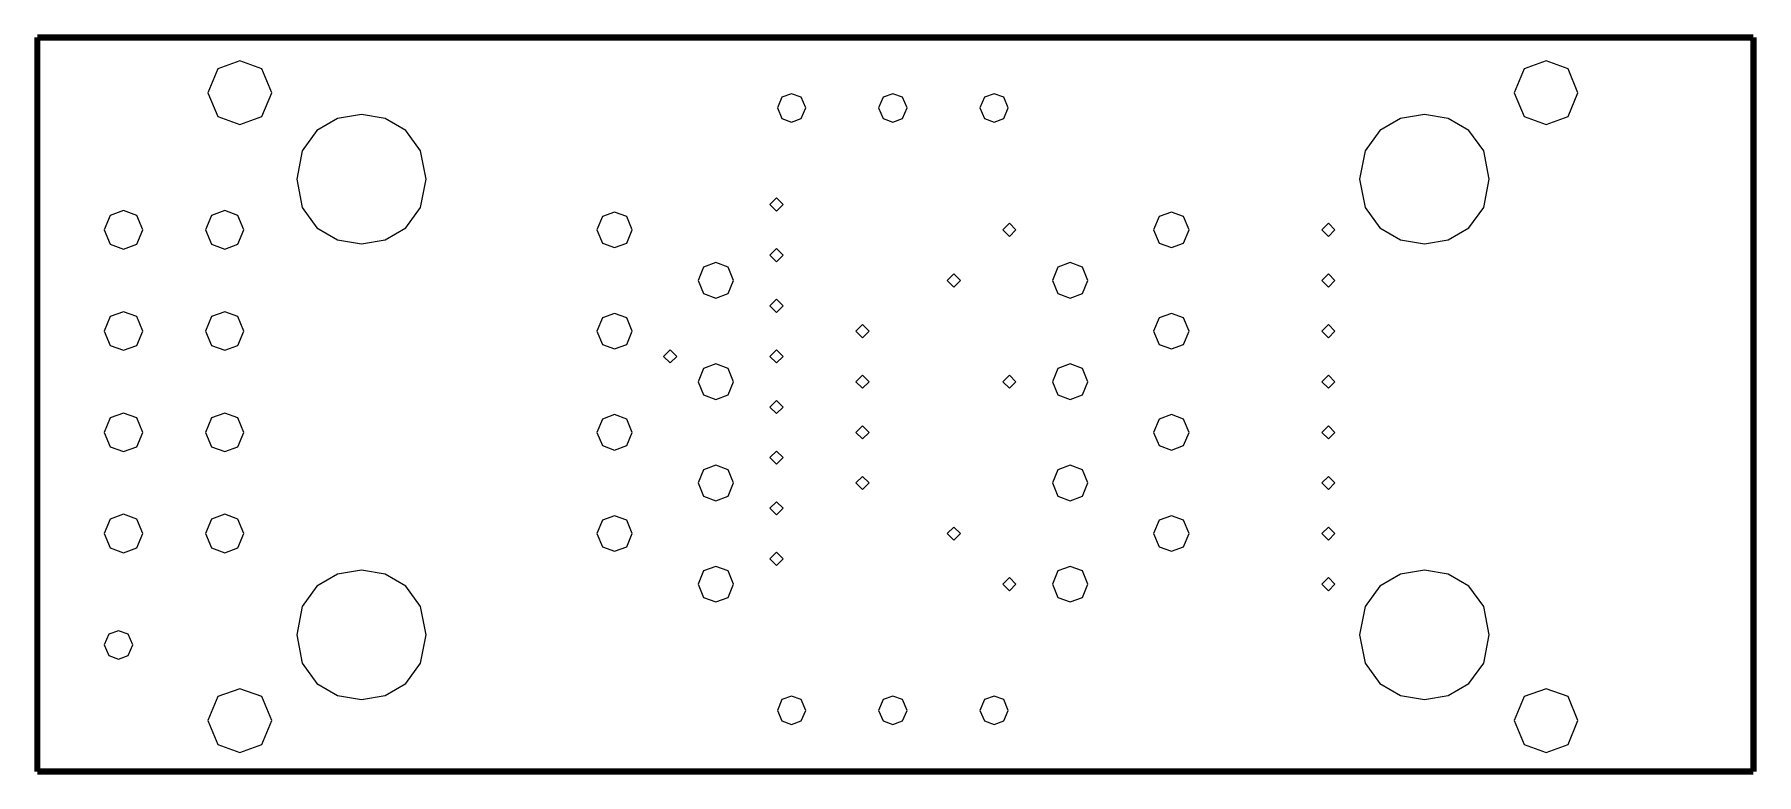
# Model space of a CAD drawing. Extents: x 0.04 to 1.74, y 0.04 to 0.77.
import ezdxf

# ---------------------------------------------------------------- set-up
doc = ezdxf.new("R2010")
doc.units = 0
doc.layers.get('0').update_dxf_attribs({"linetype": 'CONTINUOUS'})

msp = doc.modelspace()

# ---------------------------------------------------------------- linework, layer by layer
at = {"color": 13, "const_width": 0.006}
for points in [[(1.7338, 0.7633), (0.0388, 0.7633)], [(0.0388, 0.7633), (0.0388, 0.0383)], [(1.7338, 0.0383), (1.7338, 0.7633)], [(0.0388, 0.0383), (1.7338, 0.0383)]]:
    msp.add_lwpolyline(points, dxfattribs=at)
at = {"color": 173}
for points in [[(0.2702, 0.7087), (0.2604, 0.7324), (0.2387, 0.7402), (0.2171, 0.7324), (0.2072, 0.7087), (0.2171, 0.6851), (0.2387, 0.6772), (0.2604, 0.6851), (0.2702, 0.7087)], [(1.5604, 0.7087), (1.5506, 0.7324), (1.5289, 0.7402), (1.5073, 0.7324), (1.4974, 0.7087), (1.5073, 0.6851), (1.5289, 0.6772), (1.5506, 0.6851), (1.5604, 0.7087)], [(0.7977, 0.6937), (0.7933, 0.7043), (0.7837, 0.7077), (0.7741, 0.7043), (0.7697, 0.6937), (0.7741, 0.6832), (0.7837, 0.6797), (0.7933, 0.6832), (0.7977, 0.6937)], [(0.8977, 0.6937), (0.8933, 0.7043), (0.8837, 0.7077), (0.8741, 0.7043), (0.8697, 0.6937), (0.8741, 0.6832), (0.8837, 0.6797), (0.8933, 0.6832), (0.8977, 0.6937)], [(0.9977, 0.6937), (0.9933, 0.7043), (0.9837, 0.7077), (0.9741, 0.7043), (0.9697, 0.6937), (0.9741, 0.6832), (0.9837, 0.6797), (0.9933, 0.6832), (0.9977, 0.6937)], [(0.4229, 0.6233), (0.4173, 0.6514), (0.4028, 0.6713), (0.3823, 0.6834), (0.3588, 0.6873), (0.3353, 0.6834), (0.3148, 0.6713), (0.3003, 0.6514), (0.2949, 0.6233), (0.3003, 0.5953), (0.3148, 0.5754), (0.3353, 0.5633), (0.3588, 0.5594), (0.3823, 0.5633), (0.4028, 0.5754), (0.4173, 0.5953), (0.4229, 0.6233)], [(1.4728, 0.6233), (1.4673, 0.6514), (1.4528, 0.6713), (1.4323, 0.6834), (1.4088, 0.6873), (1.3853, 0.6834), (1.3648, 0.6713), (1.3503, 0.6514), (1.3448, 0.6233), (1.3503, 0.5953), (1.3648, 0.5754), (1.3853, 0.5633), (1.4088, 0.5594), (1.4323, 0.5633), (1.4528, 0.5754), (1.4673, 0.5953), (1.4728, 0.6233)], [(0.7753, 0.5983), (0.7688, 0.6048), (0.7623, 0.5983), (0.7688, 0.5918), (0.7753, 0.5983)], [(0.1429, 0.5733), (0.1369, 0.5876), (0.1238, 0.5923), (0.1107, 0.5876), (0.1048, 0.5733), (0.1107, 0.5591), (0.1238, 0.5543), (0.1369, 0.5591), (0.1429, 0.5733)], [(0.2428, 0.5733), (0.2369, 0.5876), (0.2238, 0.5923), (0.2108, 0.5876), (0.2049, 0.5733), (0.2108, 0.5591), (0.2238, 0.5543), (0.2369, 0.5591), (0.2428, 0.5733)], [(0.6264, 0.5733), (0.6209, 0.5864), (0.6088, 0.5908), (0.5968, 0.5864), (0.5914, 0.5733), (0.5968, 0.5602), (0.6088, 0.5558), (0.6209, 0.5602), (0.6264, 0.5733)], [(1.0053, 0.5733), (0.9988, 0.5798), (0.9923, 0.5733), (0.9988, 0.5668), (1.0053, 0.5733)], [(1.1763, 0.5733), (1.1708, 0.5864), (1.1588, 0.5908), (1.1468, 0.5864), (1.1413, 0.5733), (1.1468, 0.5602), (1.1588, 0.5558), (1.1708, 0.5602), (1.1763, 0.5733)], [(1.3204, 0.5733), (1.3139, 0.5798), (1.3074, 0.5733), (1.3139, 0.5668), (1.3204, 0.5733)], [(0.7753, 0.5483), (0.7688, 0.5548), (0.7623, 0.5483), (0.7688, 0.5418), (0.7753, 0.5483)], [(0.7263, 0.5233), (0.7209, 0.5365), (0.7088, 0.5409), (0.6968, 0.5365), (0.6914, 0.5233), (0.6968, 0.5103), (0.7088, 0.5059), (0.7209, 0.5103), (0.7263, 0.5233)], [(0.9504, 0.5233), (0.9438, 0.5298), (0.9373, 0.5233), (0.9438, 0.5168), (0.9504, 0.5233)], [(1.0763, 0.5233), (1.0709, 0.5365), (1.0588, 0.5409), (1.0468, 0.5365), (1.0413, 0.5233), (1.0468, 0.5103), (1.0588, 0.5059), (1.0709, 0.5103), (1.0763, 0.5233)], [(1.3204, 0.5233), (1.3139, 0.5298), (1.3074, 0.5233), (1.3139, 0.5168), (1.3204, 0.5233)], [(0.7753, 0.4983), (0.7688, 0.5048), (0.7623, 0.4983), (0.7688, 0.4918), (0.7753, 0.4983)], [(0.1429, 0.4733), (0.1369, 0.4876), (0.1238, 0.4924), (0.1107, 0.4876), (0.1048, 0.4733), (0.1107, 0.4591), (0.1238, 0.4543), (0.1369, 0.4591), (0.1429, 0.4733)], [(0.2428, 0.4733), (0.2369, 0.4876), (0.2238, 0.4924), (0.2108, 0.4876), (0.2049, 0.4733), (0.2108, 0.4591), (0.2238, 0.4543), (0.2369, 0.4591), (0.2428, 0.4733)], [(0.6264, 0.4733), (0.6209, 0.4864), (0.6088, 0.4908), (0.5968, 0.4864), (0.5914, 0.4733), (0.5968, 0.4602), (0.6088, 0.4558), (0.6209, 0.4602), (0.6264, 0.4733)], [(0.8604, 0.4733), (0.8538, 0.4798), (0.8473, 0.4733), (0.8538, 0.4668), (0.8604, 0.4733)], [(1.1763, 0.4733), (1.1708, 0.4864), (1.1588, 0.4908), (1.1468, 0.4864), (1.1413, 0.4733), (1.1468, 0.4602), (1.1588, 0.4558), (1.1708, 0.4602), (1.1763, 0.4733)], [(1.3204, 0.4733), (1.3139, 0.4798), (1.3074, 0.4733), (1.3139, 0.4668), (1.3204, 0.4733)], [(0.6704, 0.4483), (0.6638, 0.4548), (0.6573, 0.4483), (0.6638, 0.4418), (0.6704, 0.4483)], [(0.7753, 0.4483), (0.7688, 0.4548), (0.7623, 0.4483), (0.7688, 0.4418), (0.7753, 0.4483)], [(0.7263, 0.4233), (0.7209, 0.4365), (0.7088, 0.4409), (0.6968, 0.4365), (0.6914, 0.4233), (0.6968, 0.4102), (0.7088, 0.4058), (0.7209, 0.4102), (0.7263, 0.4233)], [(0.8604, 0.4233), (0.8538, 0.4298), (0.8473, 0.4233), (0.8538, 0.4168), (0.8604, 0.4233)], [(1.0053, 0.4233), (0.9988, 0.4298), (0.9923, 0.4233), (0.9988, 0.4168), (1.0053, 0.4233)], [(1.0763, 0.4233), (1.0709, 0.4365), (1.0588, 0.4409), (1.0468, 0.4365), (1.0413, 0.4233), (1.0468, 0.4102), (1.0588, 0.4058), (1.0709, 0.4102), (1.0763, 0.4233)], [(1.3204, 0.4233), (1.3139, 0.4298), (1.3074, 0.4233), (1.3139, 0.4168), (1.3204, 0.4233)], [(0.1429, 0.3733), (0.1369, 0.3876), (0.1238, 0.3924), (0.1107, 0.3876), (0.1048, 0.3733), (0.1107, 0.3591), (0.1238, 0.3543), (0.1369, 0.3591), (0.1429, 0.3733)], [(0.2428, 0.3733), (0.2369, 0.3876), (0.2238, 0.3924), (0.2108, 0.3876), (0.2049, 0.3733), (0.2108, 0.3591), (0.2238, 0.3543), (0.2369, 0.3591), (0.2428, 0.3733)], [(0.7753, 0.3983), (0.7688, 0.4048), (0.7623, 0.3983), (0.7688, 0.3918), (0.7753, 0.3983)], [(0.6264, 0.3733), (0.6209, 0.3864), (0.6088, 0.3908), (0.5968, 0.3864), (0.5914, 0.3733), (0.5968, 0.3602), (0.6088, 0.3558), (0.6209, 0.3602), (0.6264, 0.3733)], [(0.8604, 0.3733), (0.8538, 0.3798), (0.8473, 0.3733), (0.8538, 0.3668), (0.8604, 0.3733)], [(1.1763, 0.3733), (1.1708, 0.3864), (1.1588, 0.3908), (1.1468, 0.3864), (1.1413, 0.3733), (1.1468, 0.3602), (1.1588, 0.3558), (1.1708, 0.3602), (1.1763, 0.3733)], [(1.3204, 0.3733), (1.3139, 0.3798), (1.3074, 0.3733), (1.3139, 0.3668), (1.3204, 0.3733)], [(0.7263, 0.3233), (0.7209, 0.3364), (0.7088, 0.3408), (0.6968, 0.3364), (0.6914, 0.3233), (0.6968, 0.3102), (0.7088, 0.3058), (0.7209, 0.3102), (0.7263, 0.3233)], [(0.7753, 0.3483), (0.7688, 0.3548), (0.7623, 0.3483), (0.7688, 0.3418), (0.7753, 0.3483)], [(1.0763, 0.3233), (1.0709, 0.3364), (1.0588, 0.3408), (1.0468, 0.3364), (1.0413, 0.3233), (1.0468, 0.3102), (1.0588, 0.3058), (1.0709, 0.3102), (1.0763, 0.3233)], [(0.8604, 0.3233), (0.8538, 0.3298), (0.8473, 0.3233), (0.8538, 0.3168), (0.8604, 0.3233)], [(1.3204, 0.3233), (1.3139, 0.3298), (1.3074, 0.3233), (1.3139, 0.3168), (1.3204, 0.3233)], [(0.1429, 0.2733), (0.1369, 0.2876), (0.1238, 0.2924), (0.1107, 0.2876), (0.1048, 0.2733), (0.1107, 0.2591), (0.1238, 0.2543), (0.1369, 0.2591), (0.1429, 0.2733)], [(0.2428, 0.2733), (0.2369, 0.2876), (0.2238, 0.2924), (0.2108, 0.2876), (0.2049, 0.2733), (0.2108, 0.2591), (0.2238, 0.2543), (0.2369, 0.2591), (0.2428, 0.2733)], [(0.6264, 0.2733), (0.6209, 0.2865), (0.6088, 0.2909), (0.5968, 0.2865), (0.5914, 0.2733), (0.5968, 0.2603), (0.6088, 0.2559), (0.6209, 0.2603), (0.6264, 0.2733)], [(0.7753, 0.2983), (0.7688, 0.3048), (0.7623, 0.2983), (0.7688, 0.2918), (0.7753, 0.2983)], [(1.1763, 0.2733), (1.1708, 0.2865), (1.1588, 0.2909), (1.1468, 0.2865), (1.1413, 0.2733), (1.1468, 0.2603), (1.1588, 0.2559), (1.1708, 0.2603), (1.1763, 0.2733)], [(0.9504, 0.2733), (0.9438, 0.2798), (0.9373, 0.2733), (0.9438, 0.2668), (0.9504, 0.2733)], [(1.3204, 0.2733), (1.3139, 0.2798), (1.3074, 0.2733), (1.3139, 0.2668), (1.3204, 0.2733)], [(0.7263, 0.2233), (0.7209, 0.2364), (0.7088, 0.2408), (0.6968, 0.2364), (0.6914, 0.2233), (0.6968, 0.2102), (0.7088, 0.2058), (0.7209, 0.2102), (0.7263, 0.2233)], [(0.7753, 0.2483), (0.7688, 0.2548), (0.7623, 0.2483), (0.7688, 0.2418), (0.7753, 0.2483)], [(1.0763, 0.2233), (1.0709, 0.2364), (1.0588, 0.2408), (1.0468, 0.2364), (1.0413, 0.2233), (1.0468, 0.2102), (1.0588, 0.2058), (1.0709, 0.2102), (1.0763, 0.2233)], [(0.4229, 0.1733), (0.4173, 0.2013), (0.4028, 0.2213), (0.3823, 0.2333), (0.3588, 0.2373), (0.3353, 0.2333), (0.3148, 0.2213), (0.3003, 0.2013), (0.2949, 0.1733), (0.3003, 0.1453), (0.3148, 0.1253), (0.3353, 0.1133), (0.3588, 0.1093), (0.3823, 0.1133), (0.4028, 0.1253), (0.4173, 0.1453), (0.4229, 0.1733)], [(1.0053, 0.2233), (0.9988, 0.2298), (0.9923, 0.2233), (0.9988, 0.2168), (1.0053, 0.2233)], [(1.3204, 0.2233), (1.3139, 0.2298), (1.3074, 0.2233), (1.3139, 0.2168), (1.3204, 0.2233)], [(1.4728, 0.1733), (1.4673, 0.2013), (1.4528, 0.2213), (1.4323, 0.2333), (1.4088, 0.2373), (1.3853, 0.2333), (1.3648, 0.2213), (1.3503, 0.2013), (1.3448, 0.1733), (1.3503, 0.1453), (1.3648, 0.1253), (1.3853, 0.1133), (1.4088, 0.1093), (1.4323, 0.1133), (1.4528, 0.1253), (1.4673, 0.1453), (1.4728, 0.1733)], [(0.1329, 0.1633), (0.1285, 0.1738), (0.1188, 0.1773), (0.1092, 0.1738), (0.1048, 0.1633), (0.1092, 0.1528), (0.1188, 0.1493), (0.1285, 0.1528), (0.1329, 0.1633)], [(0.2702, 0.0886), (0.2604, 0.1123), (0.2387, 0.1201), (0.2171, 0.1123), (0.2072, 0.0886), (0.2171, 0.065), (0.2387, 0.0571), (0.2604, 0.065), (0.2702, 0.0886)], [(1.5604, 0.0886), (1.5506, 0.1123), (1.5289, 0.1201), (1.5073, 0.1123), (1.4974, 0.0886), (1.5073, 0.065), (1.5289, 0.0571), (1.5506, 0.065), (1.5604, 0.0886)], [(0.7977, 0.0987), (0.7933, 0.1093), (0.7837, 0.1127), (0.7741, 0.1093), (0.7697, 0.0987), (0.7741, 0.0882), (0.7837, 0.0847), (0.7933, 0.0882), (0.7977, 0.0987)], [(0.8977, 0.0987), (0.8933, 0.1093), (0.8837, 0.1127), (0.8741, 0.1093), (0.8697, 0.0987), (0.8741, 0.0882), (0.8837, 0.0847), (0.8933, 0.0882), (0.8977, 0.0987)], [(0.9977, 0.0987), (0.9933, 0.1093), (0.9837, 0.1127), (0.9741, 0.1093), (0.9697, 0.0987), (0.9741, 0.0882), (0.9837, 0.0847), (0.9933, 0.0882), (0.9977, 0.0987)]]:
    msp.add_lwpolyline(points, close=True, dxfattribs=at)

doc.saveas('drawing.dxf')
